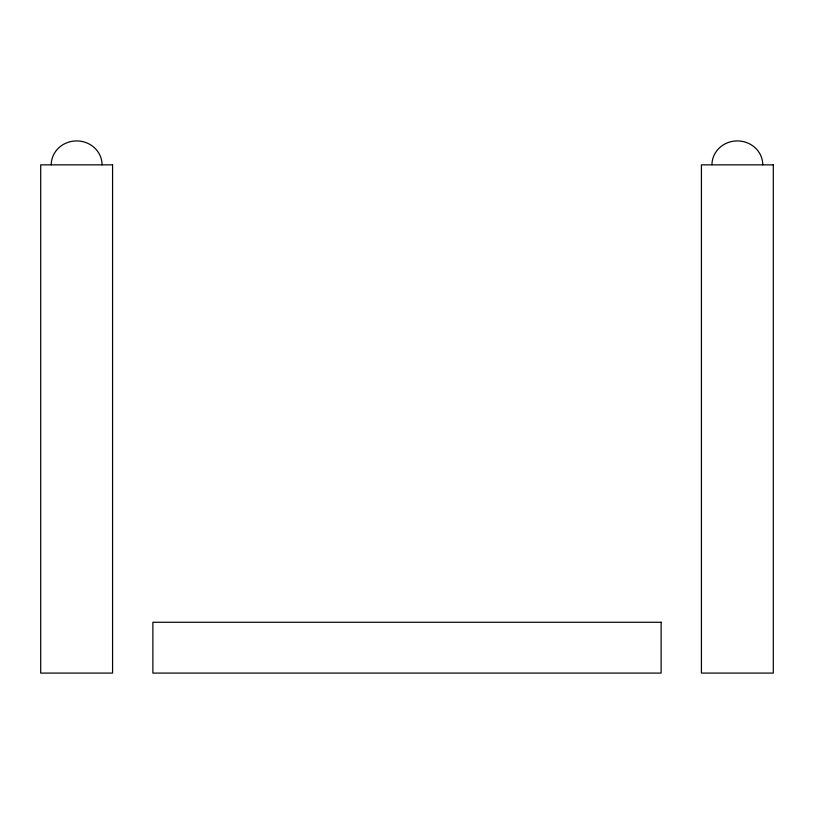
<?xml version="1.0" encoding="UTF-8"?>
<svg xmlns="http://www.w3.org/2000/svg" width="814" height="814" viewBox="0 0 814 814"><rect width="100%" height="100%" fill="white"/><g stroke="black" fill="none" stroke-linecap="round" stroke-linejoin="round"><path stroke-width="1.22" d="M51.231 164.845A25.417 23.932 0 0 1 76.638 140.914A25.417 23.932 0 0 1 102.055 164.845M711.945 164.845A25.417 23.932 0 0 1 737.362 140.914A25.417 23.932 0 0 1 762.769 164.845M112.576 164.845L40.7 164.845L40.7 673.086L112.576 673.086L112.576 164.845M773.3 164.845L701.424 164.845L701.424 673.086L773.3 673.086L773.3 164.845M661.121 622.262L152.879 622.262L152.879 673.086L661.121 673.086L661.121 622.262"/></g></svg>
